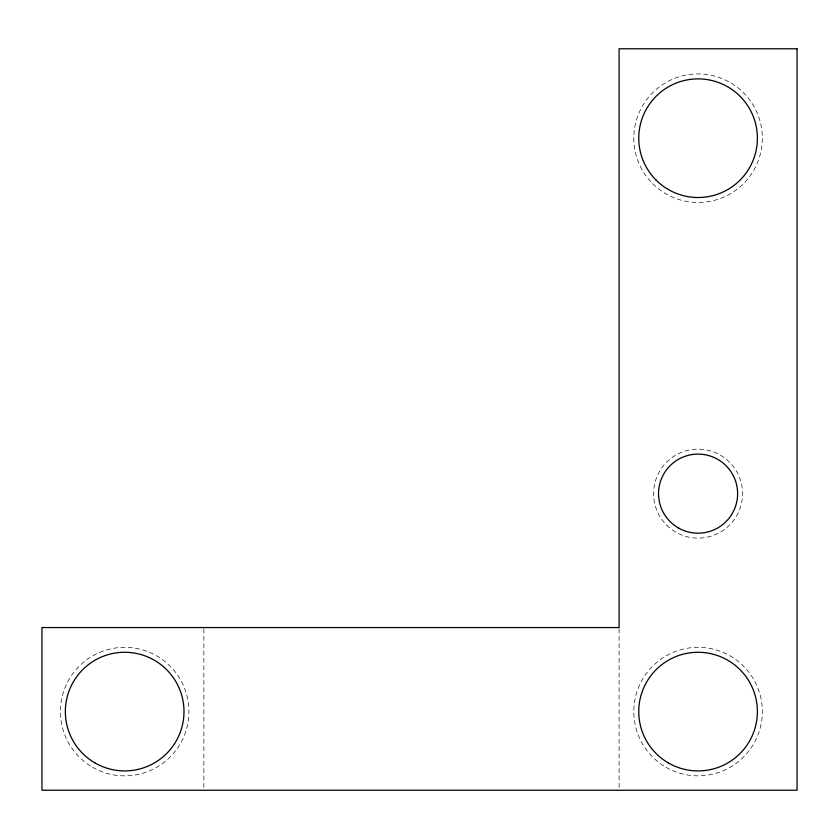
<?xml version="1.0" encoding="UTF-8"?>
<svg xmlns="http://www.w3.org/2000/svg" width="839" height="839" viewBox="0 0 839 839"><rect width="100%" height="100%" fill="white"/><g stroke="black" fill="none" stroke-linecap="round" stroke-linejoin="round"><path stroke-width="0.63" stroke-dasharray="4.2 3.15" d="M619.098 628.862L619.098 788.933M203.877 628.862L203.877 790.233M666.617 525.109A44.488 44.488 0 0 0 741.047 505.162A44.488 44.488 0 0 0 686.554 450.679A44.488 44.488 0 0 0 666.617 525.109M92.542 767.245A64.257 64.257 0 0 0 188.932 711.598A64.257 64.257 0 0 0 92.542 655.941A64.257 64.257 0 0 0 92.542 767.245M665.946 767.245A64.257 64.257 0 0 0 762.336 711.598A64.257 64.257 0 0 0 665.946 655.941A64.257 64.257 0 0 0 665.946 767.245M652.637 183.636A64.257 64.257 0 0 0 760.144 154.827A64.257 64.257 0 0 0 681.436 76.129A64.257 64.257 0 0 0 652.637 183.636"/><path stroke-width="1.26" d="M797.05 48.767L619.098 48.767L619.098 627.562L41.95 627.562L41.95 790.233L797.05 790.233L797.05 48.767M95.017 762.966A59.317 59.317 0 0 0 183.993 711.598A59.317 59.317 0 0 0 95.017 660.22A59.317 59.317 0 0 0 95.017 762.966M668.41 762.966A59.317 59.317 0 0 0 757.386 711.598A59.317 59.317 0 0 0 668.41 660.22A59.317 59.317 0 0 0 668.41 762.966M656.129 180.133A59.317 59.317 0 0 0 755.373 153.547A59.317 59.317 0 0 0 682.715 80.901A59.317 59.317 0 0 0 656.129 180.133M678.3 527.888A39.548 39.548 0 0 0 737.617 493.647A39.548 39.548 0 0 0 678.3 459.405A39.548 39.548 0 0 0 678.3 527.888"/></g></svg>
